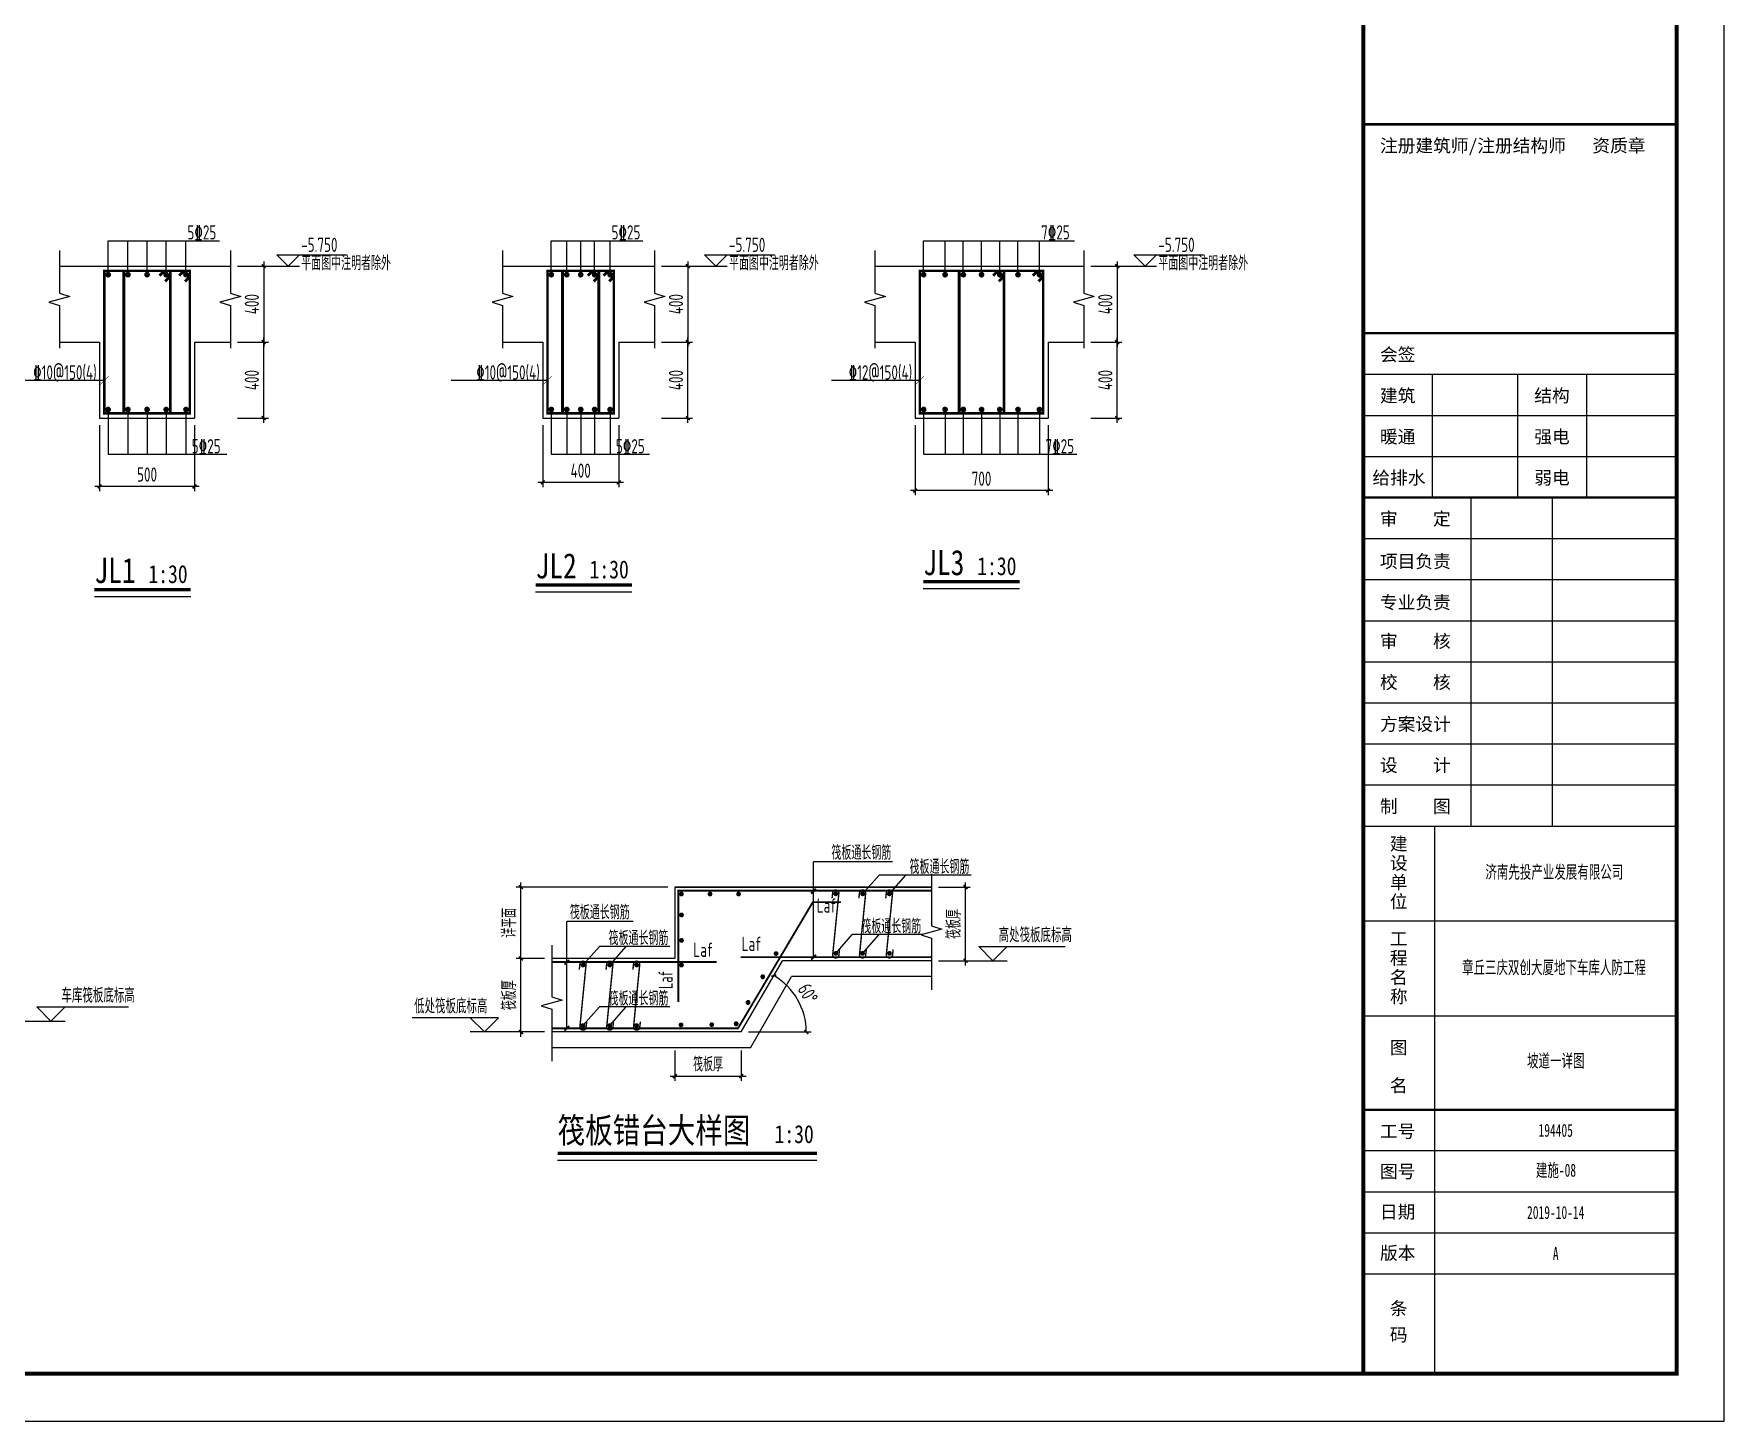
# Model space of a CAD drawing. Extents: x -502255 to 1362592, y -400300 to 332622.
# Drawn here: x 40880 to 76484, y -250804 to -221582 of the extents above; entities that cross this region are included whole.
import ezdxf
from ezdxf.enums import TextEntityAlignment as Align

# ---------------------------------------------------------------- set-up
doc = ezdxf.new("R2010")
doc.units = 0
doc.header["$LTSCALE"] = 1000
doc.header["$MEASUREMENT"] = 0
doc.linetypes.add('DASH', pattern=[0.35, 0.25, -0.1])
for name, color, linetype in [('DIM_ELEV', 3, 'Continuous'), ('DIM_SYMB', 3, 'Continuous'), ('ECA_TK', 7, 'Continuous'), ('PUB_DIM', 3, 'Continuous'), ('PUB_TEXT', 7, 'Continuous'), ('REIN', 1, 'Continuous'), ('REINL', 1, 'Continuous'), ('TEXT', 53, 'Continuous'), ('THIN', 7, 'Continuous'), ('tk', 7, 'Continuous'), ('标注钢筋', 8, 'Continuous')]:
    doc.layers.add(name, color=color, linetype=linetype)
doc.layers.add('REIND', color=1, linetype='Continuous', lineweight=0)
doc.styles.add('_TCH_DIM', font='SIMPLEX', dxfattribs={"bigfont": 'GBCBIG'})
doc.styles.get("Standard").update_dxf_attribs({"font": 'tssdeng2.shx', "width": 0.7, "bigfont": '@@hztxt.shx'})
doc.styles.add('SUNTXT', font='', dxfattribs={"height": 2.5})
doc.styles.add('TSSD_Dimension', font='tssdeng.shx', dxfattribs={"width": 0.7, "bigfont": 'Tssdchn.shx'})
doc.styles.add('TSSD_Rein', font='tssdeng2.shx', dxfattribs={"width": 0.7, "bigfont": 'hztxt.shx'})
doc.styles.add('TYDG_01', font='', dxfattribs={"width": 0.8})
doc.styles.add('黑体', font='simhei.ttf', dxfattribs={"width": 0.65})
doc.styles.get('SUNTXT').set_extended_font_data('SimSun')
doc.styles.get('TYDG_01').set_extended_font_data('SimSun')
doc.dimstyles.new('TSSD_30_100', dxfattribs={"dimtxt": 300, "dimasz": 80, "dimexe": 100, "dimexo": 150, "dimgap": 100, "dimtad": 1, "dimdec": 0, "dimlfac": 0.3, "dimzin": 0, "dimdsep": 46, "dimtxsty": 'TSSD_Dimension', "dimblk": 'ARCHTICK', "dimcen": 0, "dimdle": 100, "dimclrt": 7, "dimadec": 0, "dimazin": 0, "dimtfac": 1, "dimtdec": 0, "dimtix": 1, "dimtmove": 2, "dimatfit": 3, "dimfxl": 1, "dimtolj": 1, "dimtzin": 0, "dimarcsym": 0})

# ---------------------------------------------------------------- blocks, each defined once
blk = doc.blocks.new('_ArchTick')
at = {"color": 0, "linetype": 'ByBlock', "const_width": 0.4}
blk.add_lwpolyline([(-0.5, -0.5), (0.5, 0.5)], dxfattribs=at)
blk = doc.blocks.new('*D1479')
at = {"layer": 'Defpoints', "color": 0, "transparency": 16777216}
for p in [(51599, -229675), (53199, -229675), (51599, -231032)]:
    blk.add_point(p, dxfattribs=at)
at = {"layer": 'PUB_DIM', "color": 0, "lineweight": -2, "transparency": 16777216}
for p, q in [((51599, -229825), (51599, -231132)), ((53199, -229825), (53199, -231132)), ((53299, -231032), (51499, -231032))]:
    blk.add_line(p, q, dxfattribs=at)
at = {"layer": 'PUB_DIM', "color": 0, "lineweight": -2, "transparency": 16777216, "xscale": 80, "yscale": 80, "zscale": 80, "rotation": 180}
blk.add_blockref('_ArchTick', (51599, -231032), dxfattribs=at)
at = {"layer": 'PUB_DIM', "color": 0, "lineweight": -2, "transparency": 16777216, "xscale": 80, "yscale": 80, "zscale": 80}
blk.add_blockref('_ArchTick', (53199, -231032), dxfattribs=at)
at = {"layer": 'PUB_DIM', "color": 7, "transparency": 16777216, "insert": (52399, -230782), "char_height": 300, "attachment_point": 5}
blk.add_mtext('\\A1;400', dxfattribs=at)
blk = doc.blocks.new('*D1481')
at = {"layer": 'Defpoints', "color": 0, "transparency": 16777216}
for p in [(45020, -226475), (45020, -228075), (45722, -228075)]:
    blk.add_point(p, dxfattribs=at)
at = {"layer": 'PUB_DIM', "color": 0, "lineweight": -2, "transparency": 16777216}
for p, q in [((45722, -226375), (45722, -228175)), ((45170, -226475), (45822, -226475)), ((45170, -228075), (45822, -228075))]:
    blk.add_line(p, q, dxfattribs=at)
at = {"layer": 'PUB_DIM', "color": 0, "lineweight": -2, "transparency": 16777216, "xscale": 80, "yscale": 80, "zscale": 80}
for p, rotation in [((45722, -226475), 90), ((45722, -228075), 270)]:
    blk.add_blockref('_ArchTick', p, dxfattribs=dict(at, rotation=rotation))
at = {"layer": 'PUB_DIM', "color": 7, "transparency": 16777216, "insert": (45472, -227275), "char_height": 300, "attachment_point": 5, "rotation": 90}
blk.add_mtext('\\A1;400', dxfattribs=at)
blk = doc.blocks.new('*D1482')
at = {"layer": 'Defpoints', "color": 0, "transparency": 16777216}
for p in [(45020, -228075), (45722, -228075), (45020, -229675)]:
    blk.add_point(p, dxfattribs=at)
at = {"layer": 'PUB_DIM', "color": 0, "lineweight": -2, "transparency": 16777216}
for p, q in [((45170, -228075), (45822, -228075)), ((45722, -229775), (45722, -227975)), ((45170, -229675), (45822, -229675))]:
    blk.add_line(p, q, dxfattribs=at)
at = {"layer": 'PUB_DIM', "color": 0, "lineweight": -2, "transparency": 16777216, "xscale": 80, "yscale": 80, "zscale": 80}
for p, rotation in [((45722, -228075), 90), ((45722, -229675), 270)]:
    blk.add_blockref('_ArchTick', p, dxfattribs=dict(at, rotation=rotation))
at = {"layer": 'PUB_DIM', "color": 7, "transparency": 16777216, "insert": (45472, -228875), "char_height": 300, "attachment_point": 5, "rotation": 90}
blk.add_mtext('\\A1;400', dxfattribs=at)
blk = doc.blocks.new('*D1480')
at = {"layer": 'Defpoints', "color": 0, "transparency": 16777216}
for p in [(42265, -229675), (44265, -229675), (42265, -231115)]:
    blk.add_point(p, dxfattribs=at)
at = {"layer": 'PUB_DIM', "color": 0, "lineweight": -2, "transparency": 16777216}
for p, q in [((42265, -229825), (42265, -231215)), ((44265, -229825), (44265, -231215)), ((44365, -231115), (42165, -231115))]:
    blk.add_line(p, q, dxfattribs=at)
at = {"layer": 'PUB_DIM', "color": 0, "lineweight": -2, "transparency": 16777216, "xscale": 80, "yscale": 80, "zscale": 80, "rotation": 180}
blk.add_blockref('_ArchTick', (42265, -231115), dxfattribs=at)
at = {"layer": 'PUB_DIM', "color": 0, "lineweight": -2, "transparency": 16777216, "xscale": 80, "yscale": 80, "zscale": 80}
blk.add_blockref('_ArchTick', (44265, -231115), dxfattribs=at)
at = {"layer": 'PUB_DIM', "color": 7, "transparency": 16777216, "insert": (43265, -230865), "char_height": 300, "attachment_point": 5}
blk.add_mtext('\\A1;500', dxfattribs=at)
blk = doc.blocks.new('*D1483')
at = {"layer": 'Defpoints', "color": 0, "transparency": 16777216}
for p in [(59442, -229675), (62242, -229675), (59442, -231202)]:
    blk.add_point(p, dxfattribs=at)
at = {"layer": 'PUB_DIM', "color": 0, "lineweight": -2, "transparency": 16777216}
for p, q in [((59442, -229825), (59442, -231302)), ((62242, -229825), (62242, -231302)), ((62342, -231202), (59342, -231202))]:
    blk.add_line(p, q, dxfattribs=at)
at = {"layer": 'PUB_DIM', "color": 0, "lineweight": -2, "transparency": 16777216, "xscale": 80, "yscale": 80, "zscale": 80, "rotation": 180}
blk.add_blockref('_ArchTick', (59442, -231202), dxfattribs=at)
at = {"layer": 'PUB_DIM', "color": 0, "lineweight": -2, "transparency": 16777216, "xscale": 80, "yscale": 80, "zscale": 80}
blk.add_blockref('_ArchTick', (62242, -231202), dxfattribs=at)
at = {"layer": 'PUB_DIM', "color": 7, "transparency": 16777216, "insert": (60842, -230952), "char_height": 300, "attachment_point": 5}
blk.add_mtext('\\A1;700', dxfattribs=at)
blk = doc.blocks.new('*D1590')
at = {"layer": 'Defpoints', "color": 0, "transparency": 16777216}
for p in [(51141, -239556), (54381, -239556), (51788, -241056)]:
    blk.add_point(p, dxfattribs=at)
at = {"layer": 'PUB_DIM', "color": 0, "lineweight": -2, "transparency": 16777216}
for p, q in [((54231, -239556), (51041, -239556)), ((51141, -241156), (51141, -239456)), ((51638, -241056), (51041, -241056))]:
    blk.add_line(p, q, dxfattribs=at)
at = {"layer": 'PUB_DIM', "color": 0, "lineweight": -2, "transparency": 16777216, "xscale": 80, "yscale": 80, "zscale": 80}
for p, rotation in [((51141, -239556), 90), ((51141, -241056), 270)]:
    blk.add_blockref('_ArchTick', p, dxfattribs=dict(at, rotation=rotation))
at = {"layer": 'PUB_DIM', "color": 7, "transparency": 16777216, "insert": (50891, -240306), "char_height": 300, "attachment_point": 5, "rotation": 90, "style": 'TSSD_Dimension'}
blk.add_mtext('\\A1;详平面', dxfattribs=at)
blk = doc.blocks.new('*D1591')
at = {"layer": 'Defpoints', "color": 0, "transparency": 16777216}
for p in [(59787, -239556), (60505, -239556), (59787, -241106)]:
    blk.add_point(p, dxfattribs=at)
at = {"layer": 'PUB_DIM', "color": 0, "lineweight": -2, "transparency": 16777216}
for p, q in [((59937, -239556), (60605, -239556)), ((60505, -241206), (60505, -239456)), ((59937, -241106), (60605, -241106))]:
    blk.add_line(p, q, dxfattribs=at)
at = {"layer": 'PUB_DIM', "color": 0, "lineweight": -2, "transparency": 16777216, "xscale": 80, "yscale": 80, "zscale": 80}
for p, rotation in [((60505, -239556), 90), ((60505, -241106), 270)]:
    blk.add_blockref('_ArchTick', p, dxfattribs=dict(at, rotation=rotation))
at = {"layer": 'PUB_DIM', "color": 7, "transparency": 16777216, "insert": (60255, -240331), "char_height": 300, "attachment_point": 5, "rotation": 90, "style": 'TSSD_Dimension'}
blk.add_mtext('\\A1;筏板厚', dxfattribs=at)
blk = doc.blocks.new('*D1592')
at = {"layer": 'Defpoints', "color": 0, "transparency": 16777216}
for p in [(51141, -241056), (51788, -241056), (51788, -242606)]:
    blk.add_point(p, dxfattribs=at)
at = {"layer": 'PUB_DIM', "color": 0, "lineweight": -2, "transparency": 16777216}
for p, q in [((51141, -242706), (51141, -240956)), ((51638, -241056), (51041, -241056)), ((51638, -242606), (51041, -242606))]:
    blk.add_line(p, q, dxfattribs=at)
at = {"layer": 'PUB_DIM', "color": 0, "lineweight": -2, "transparency": 16777216, "xscale": 80, "yscale": 80, "zscale": 80}
for p, rotation in [((51141, -241056), 90), ((51141, -242606), 270)]:
    blk.add_blockref('_ArchTick', p, dxfattribs=dict(at, rotation=rotation))
at = {"layer": 'PUB_DIM', "color": 7, "transparency": 16777216, "insert": (50891, -241831), "char_height": 300, "attachment_point": 5, "rotation": 90, "style": 'TSSD_Dimension'}
blk.add_mtext('\\A1;筏板厚', dxfattribs=at)
blk = doc.blocks.new('*D1593')
at = {"layer": 'Defpoints', "color": 0, "transparency": 16777216}
for p in [(54381, -242846), (55781, -242846), (55781, -243536)]:
    blk.add_point(p, dxfattribs=at)
at = {"layer": 'PUB_DIM', "color": 0, "lineweight": -2, "transparency": 16777216}
for p, q in [((54381, -242996), (54381, -243636)), ((55781, -242996), (55781, -243636)), ((54281, -243536), (55881, -243536))]:
    blk.add_line(p, q, dxfattribs=at)
at = {"layer": 'PUB_DIM', "color": 0, "lineweight": -2, "transparency": 16777216, "xscale": 80, "yscale": 80, "zscale": 80, "rotation": 180}
blk.add_blockref('_ArchTick', (54381, -243536), dxfattribs=at)
at = {"layer": 'PUB_DIM', "color": 0, "lineweight": -2, "transparency": 16777216, "xscale": 80, "yscale": 80, "zscale": 80}
blk.add_blockref('_ArchTick', (55781, -243536), dxfattribs=at)
at = {"layer": 'PUB_DIM', "color": 7, "transparency": 16777216, "insert": (55081, -243286), "char_height": 300, "attachment_point": 5, "style": 'TSSD_Dimension'}
blk.add_mtext('\\A1;筏板厚', dxfattribs=at)
blk = doc.blocks.new('*D1594')
at = {"layer": 'Defpoints', "color": 0, "transparency": 16777216}
for p in [(56647, -241106), (57069, -242138), (51788, -242606), (55781, -242606), (55781, -242606)]:
    blk.add_point(p, dxfattribs=at)
at = {"layer": 'PUB_DIM', "color": 0, "lineweight": -2, "transparency": 16777216}
blk.add_line((55931, -242606), (57251, -242606), dxfattribs=at)
blk.add_arc((55781, -242606), 1370, 0, 60, dxfattribs=at)
at = {"layer": 'PUB_DIM', "color": 0, "lineweight": -2, "transparency": 16777216, "xscale": 80, "yscale": 80, "zscale": 80}
for p, rotation in [((56466, -241419), 149.9999999999755), ((57151, -242606), 270.0000019245945)]:
    blk.add_blockref('_ArchTick', p, dxfattribs=dict(at, rotation=rotation))
at = {"layer": 'PUB_DIM', "color": 7, "transparency": 16777216, "insert": (57184, -241796), "char_height": 300, "attachment_point": 5, "rotation": 300, "style": 'TSSD_Dimension'}
blk.add_mtext('\\A1;60°', dxfattribs=at)
blk = doc.blocks.new('10B_A1')
blk.add_line((765, 184), (765, 584))
blk.add_line((765, 184), (765, 584))
blk.add_line((765, 184), (765, 584))
at = {"layer": 'ECA_TK'}
for p, q in [((765, 220.51), (831, 220.51)), ((779.58, 194.56), (779.58, 220.51)), ((797.5, 220.51), (797.5, 194.56)), ((812.08, 194.56), (812.08, 220.51)), ((765, 211.86), (831, 211.86)), ((765, 203.21), (831, 203.21)), ((787.68, 125.36), (787.68, 194.56)), ((804.77, 194.56), (804.77, 125.36)), ((765, 185.91), (831, 185.91)), ((765, 177.26), (831, 177.26)), ((765, 168.61), (831, 168.61)), ((765, 159.96), (831, 159.96)), ((765, 151.31), (831, 151.31)), ((765, 142.66), (831, 142.66)), ((765, 134.01), (831, 134.01)), ((765, 125.36), (831, 125.36)), ((780.03, 10), (780.03, 125.36)), ((765, 105.36), (831, 105.36)), ((765, 85.36), (831, 85.36)), ((831, 56.92), (765, 56.92)), ((831, 48.27), (765, 48.27)), ((831, 39.62), (765, 39.62)), ((831, 30.97), (765, 30.97))]:
    blk.add_line(p, q, dxfattribs=at)
blk.add_lwpolyline([(0, 0), (841, 0), (841, 594), (0, 594)], close=True, dxfattribs=at)
at = {"layer": 'ECA_TK', "const_width": 0.8}
blk.add_lwpolyline([(831, 10), (831, 584), (18, 584), (18, 10)], close=True, dxfattribs=at)
at = {"layer": 'ECA_TK'}
for points, const_width in [([(765, 10), (765, 584)], 0.8), ([(765, 273.16), (831, 273.16)], 0.5), ([(765, 229.16), (831, 229.16)], 0.5), ([(765, 194.56), (831, 194.56)], 0.5), ([(831, 65.57), (765, 65.57)], 0.5)]:
    blk.add_lwpolyline(points, dxfattribs=dict(at, const_width=const_width))
at = {"layer": 'ECA_TK', "linetype": 'Continuous', "style": 'SUNTXT'}
for s, height, p in [('注册建筑师/注册结构师   资质章', 2.7342, (768.5, 267.3)), ('会签', 2.734, (768.5, 223.3)), ('建筑', 2.734, (768.5, 214.65)), ('结构', 2.734, (801, 214.65)), ('暖通', 2.734, (768.5, 206)), ('强电', 2.734, (801, 206)), ('给排水', 2.734, (766.9, 197.35)), ('弱电', 2.734, (801, 197.35)), ('审    定', 2.734, (768.5, 188.7)), ('项目负责', 2.734, (768.5, 179.74)), ('专业负责', 2.734, (768.5, 171.09)), ('审    核', 2.734, (768.5, 162.93)), ('校    核', 2.734, (768.5, 154.28)), ('方案设计', 2.734, (768.5, 145.45)), ('设    计', 2.734, (768.5, 136.8)), ('制    图', 2.734, (768.5, 128.15)), ('建', 2.73, (770.59, 120.26)), ('设', 2.73, (770.59, 116.2)), ('单', 2.73, (770.59, 112.14)), ('位', 2.73, (770.59, 108.08)), ('工', 2.73, (770.59, 100.26)), ('程', 2.73, (770.59, 96.2)), ('名', 2.73, (770.59, 92.14)), ('称', 2.73, (770.59, 88.08)), ('图', 2.73, (770.59, 77.33)), ('名', 2.73, (770.59, 69.33)), ('工号', 2.734, (768.5, 59.71)), ('图号', 2.734, (768.5, 51.23)), ('日期', 2.734, (768.5, 42.72)), ('版本', 2.734, (768.5, 34.07)), ('条', 2.73, (770.59, 22.4)), ('码', 2.73, (770.59, 16.85))]:
    blk.add_text(s, height=height, dxfattribs=at).set_placement(p)
blk = doc.blocks.new('*D1595')
at = {"layer": 'Defpoints', "color": 0, "transparency": 16777216}
for p in [(53953, -226475), (53953, -228075), (54655, -228075)]:
    blk.add_point(p, dxfattribs=at)
at = {"layer": 'PUB_DIM', "color": 0, "lineweight": -2, "transparency": 16777216}
for p, q in [((54655, -226375), (54655, -228175)), ((54103, -226475), (54755, -226475)), ((54103, -228075), (54755, -228075))]:
    blk.add_line(p, q, dxfattribs=at)
at = {"layer": 'PUB_DIM', "color": 0, "lineweight": -2, "transparency": 16777216, "xscale": 80, "yscale": 80, "zscale": 80}
for p, rotation in [((54655, -226475), 90), ((54655, -228075), 270)]:
    blk.add_blockref('_ArchTick', p, dxfattribs=dict(at, rotation=rotation))
at = {"layer": 'PUB_DIM', "color": 7, "transparency": 16777216, "insert": (54405, -227275), "char_height": 300, "attachment_point": 5, "rotation": 90}
blk.add_mtext('\\A1;400', dxfattribs=at)
blk = doc.blocks.new('*D1596')
at = {"layer": 'Defpoints', "color": 0, "transparency": 16777216}
for p in [(53953, -228075), (54655, -228075), (53953, -229675)]:
    blk.add_point(p, dxfattribs=at)
at = {"layer": 'PUB_DIM', "color": 0, "lineweight": -2, "transparency": 16777216}
for p, q in [((54103, -228075), (54755, -228075)), ((54655, -229775), (54655, -227975)), ((54103, -229675), (54755, -229675))]:
    blk.add_line(p, q, dxfattribs=at)
at = {"layer": 'PUB_DIM', "color": 0, "lineweight": -2, "transparency": 16777216, "xscale": 80, "yscale": 80, "zscale": 80}
for p, rotation in [((54655, -228075), 90), ((54655, -229675), 270)]:
    blk.add_blockref('_ArchTick', p, dxfattribs=dict(at, rotation=rotation))
at = {"layer": 'PUB_DIM', "color": 7, "transparency": 16777216, "insert": (54405, -228875), "char_height": 300, "attachment_point": 5, "rotation": 90}
blk.add_mtext('\\A1;400', dxfattribs=at)
blk = doc.blocks.new('*D1597')
at = {"layer": 'Defpoints', "color": 0, "transparency": 16777216}
for p in [(62996, -226475), (62996, -228075), (63698, -228075)]:
    blk.add_point(p, dxfattribs=at)
at = {"layer": 'PUB_DIM', "color": 0, "lineweight": -2, "transparency": 16777216}
for p, q in [((63698, -226375), (63698, -228175)), ((63146, -226475), (63798, -226475)), ((63146, -228075), (63798, -228075))]:
    blk.add_line(p, q, dxfattribs=at)
at = {"layer": 'PUB_DIM', "color": 0, "lineweight": -2, "transparency": 16777216, "xscale": 80, "yscale": 80, "zscale": 80}
for p, rotation in [((63698, -226475), 90), ((63698, -228075), 270)]:
    blk.add_blockref('_ArchTick', p, dxfattribs=dict(at, rotation=rotation))
at = {"layer": 'PUB_DIM', "color": 7, "transparency": 16777216, "insert": (63448, -227275), "char_height": 300, "attachment_point": 5, "rotation": 90}
blk.add_mtext('\\A1;400', dxfattribs=at)
blk = doc.blocks.new('*D1598')
at = {"layer": 'Defpoints', "color": 0, "transparency": 16777216}
for p in [(62996, -228075), (63698, -228075), (62996, -229675)]:
    blk.add_point(p, dxfattribs=at)
at = {"layer": 'PUB_DIM', "color": 0, "lineweight": -2, "transparency": 16777216}
for p, q in [((63146, -228075), (63798, -228075)), ((63698, -229775), (63698, -227975)), ((63146, -229675), (63798, -229675))]:
    blk.add_line(p, q, dxfattribs=at)
at = {"layer": 'PUB_DIM', "color": 0, "lineweight": -2, "transparency": 16777216, "xscale": 80, "yscale": 80, "zscale": 80}
for p, rotation in [((63698, -228075), 90), ((63698, -229675), 270)]:
    blk.add_blockref('_ArchTick', p, dxfattribs=dict(at, rotation=rotation))
at = {"layer": 'PUB_DIM', "color": 7, "transparency": 16777216, "insert": (63448, -228875), "char_height": 300, "attachment_point": 5, "rotation": 90}
blk.add_mtext('\\A1;400', dxfattribs=at)

msp = doc.modelspace()

# ---------------------------------------------------------------- linework, layer by layer
for p, q in [((42445.4, -226655.1), (42445.4, -225939.2)), ((42445.4, -225939.2), (44792.5, -225939.2)), ((42862.8, -226655.1), (42862.8, -225939.2)), ((43265.4, -226655.1), (43265.4, -225939.2)), ((43668, -226655.1), (43668, -225939.2)), ((44085.4, -226655.1), (44085.4, -225939.2)), ((51778.8, -226655.1), (51778.8, -225939.2)), ((51778.8, -225939.2), (53707.7, -225939.2)), ((52105.1, -226655.1), (52105.1, -225939.2)), ((52398.8, -226655.1), (52398.8, -225939.2)), ((52692.5, -226655.1), (52692.5, -225939.2)), ((53018.8, -226655.1), (53018.8, -225939.2)), ((59622, -226655.1), (59622, -225939.2)), ((59622, -225939.2), (62800.8, -225939.2)), ((60074.3, -226655.1), (60074.3, -225939.2)), ((60458.2, -226655.1), (60458.2, -225939.2)), ((60842, -226655.1), (60842, -225939.2)), ((61225.8, -226655.1), (61225.8, -225939.2)), ((61609.6, -226655.1), (61609.6, -225939.2)), ((62062, -226655.1), (62062, -225939.2)), ((41419.5, -226475.1), (45019.9, -226475.1)), ((50752.8, -226475.1), (53953.2, -226475.1)), ((58596, -226475.1), (62996.4, -226475.1)), ((41419.5, -228075.1), (42265.4, -228075.1)), ((42265.4, -228075.1), (42265.4, -229675.1)), ((44265.4, -228075.1), (45019.9, -228075.1)), ((44265.4, -228075.1), (44265.4, -229675.1)), ((50752.8, -228075.1), (51598.8, -228075.1)), ((51598.8, -228075.1), (51598.8, -229675.1)), ((53198.8, -228075.1), (53198.8, -229675.1)), ((53198.8, -228075.1), (53953.2, -228075.1)), ((58596, -228075.1), (59442, -228075.1)), ((59442, -228075.1), (59442, -229675.1)), ((62242, -228075.1), (62996.4, -228075.1)), ((62242, -228075.1), (62242, -229675.1)), ((42365.4, -228883.4), (40449, -228883.4)), ((51698.8, -228883.4), (49673.9, -228883.4)), ((59542, -228883.4), (57678.5, -228883.4)), ((42445.4, -229495.1), (42445.4, -230438.7)), ((42862.8, -229495.1), (42862.8, -230438.7)), ((43265.4, -229495.1), (43265.4, -230438.7)), ((43668, -229495.1), (43668, -230438.7)), ((44085.4, -229495.1), (44085.4, -230438.7)), ((51778.8, -229495.1), (51778.8, -230438.7)), ((52105.1, -229495.1), (52105.1, -230438.7)), ((52398.8, -229495.1), (52398.8, -230438.7)), ((52692.5, -229495.1), (52692.5, -230438.7)), ((53018.8, -229495.1), (53018.8, -230438.7)), ((59622, -229495.1), (59622, -230438.7)), ((60074.3, -229495.1), (60074.3, -230438.7)), ((60458.2, -229495.1), (60458.2, -230438.7)), ((60842, -229495.1), (60842, -230438.7)), ((61225.8, -229495.1), (61225.8, -230438.7)), ((61609.6, -229495.1), (61609.6, -230438.7)), ((62062, -229495.1), (62062, -230438.7)), ((42265.4, -229675.1), (44265.4, -229675.1)), ((51598.8, -229675.1), (53198.8, -229675.1)), ((59442, -229675.1), (62242, -229675.1)), ((42445.4, -230438.7), (44947.9, -230438.7)), ((51778.8, -230438.7), (53851.5, -230438.7)), ((59622, -230438.7), (62849.9, -230438.7))]:
    msp.add_line(p, q)
at = {"const_width": 50}
for points in [[(42365.4, -229575.1), (42365.4, -226575.1), (44165.4, -226575.1), (44165.4, -229575.1)], [(51698.8, -229575.1), (51698.8, -226575.1), (53098.8, -226575.1), (53098.8, -229575.1)], [(59542, -229575.1), (59542, -226575.1), (62142, -226575.1), (62142, -229575.1)]]:
    msp.add_lwpolyline(points, close=True, dxfattribs=at)
for points, const_width in [([(42775.1, -226575.1), (42775.1, -229575.1)], 60), ([(43526.4, -226676.7), (43628, -226575.1)], 60), ([(43646.4, -226796.7), (43748, -226695.1)], 60), ([(43755.7, -226575.1), (43755.7, -229575.1)], 60), ([(43943.8, -226676.7), (44045.4, -226575.1)], 60), ([(44063.8, -226796.7), (44165.4, -226695.1)], 60), ([(52017.3, -226575.1), (52017.3, -229575.1)], 60), ([(52550.9, -226676.7), (52652.5, -226575.1)], 60), ([(52670.9, -226796.7), (52772.5, -226695.1)], 60), ([(52780.2, -226575.1), (52780.2, -229575.1)], 60), ([(52877.1, -226676.7), (52978.8, -226575.1)], 60), ([(52997.1, -226796.7), (53098.8, -226695.1)], 60), ([(60370.4, -226575.1), (60370.4, -229575.1)], 60), ([(61084.2, -226676.7), (61185.8, -226575.1)], 60), ([(61204.2, -226796.7), (61305.8, -226695.1)], 60), ([(61313.5, -226575.1), (61313.5, -229575.1)], 60), ([(61920.4, -226676.7), (62022, -226575.1)], 60), ([(62040.4, -226796.7), (62142, -226695.1)], 60), ([(42456.3, -228792.6), (42274.6, -228974.3)], 10), ([(51607.9, -228974.3), (51789.6, -228792.6)], 10), ([(59451.1, -228974.3), (59632.8, -228792.6)], 10)]:
    msp.add_lwpolyline(points, dxfattribs=dict(const_width=const_width))
at = {"layer": 'DIM_ELEV'}
for p, q in [((46235.3, -226475.1), (45995.3, -226235.1)), ((45995.3, -226235.1), (47462.8, -226235.1)), ((46235.3, -226475.1), (46475.3, -226235.1)), ((55245.8, -226475.1), (55005.8, -226235.1)), ((55005.8, -226235.1), (56473.3, -226235.1)), ((55245.8, -226475.1), (55485.8, -226235.1)), ((64289, -226475.1), (64049, -226235.1)), ((64049, -226235.1), (65516.5, -226235.1)), ((64289, -226475.1), (64529, -226235.1)), ((45644.7, -226475.1), (46475.3, -226475.1)), ((54655.2, -226475.1), (55485.8, -226475.1)), ((63698.4, -226475.1), (64529, -226475.1)), ((61081.2, -241106.3), (60781.2, -240806.3)), ((60781.2, -240806.3), (62603.8, -240806.3)), ((61081.2, -241106.3), (61381.2, -240806.3)), ((60381.2, -241106.3), (61381.2, -241106.3)), ((41240.4, -242378), (40940.4, -242078)), ((40940.4, -242078), (42877.4, -242078)), ((41240.4, -242378), (41540.4, -242078)), ((40540.4, -242378), (41540.4, -242378)), ((50669.7, -242306.3), (48847.2, -242306.3)), ((50369.7, -242606.3), (50069.7, -242306.3)), ((50369.7, -242606.3), (50669.7, -242306.3)), ((51069.7, -242606.3), (50069.7, -242606.3))]:
    msp.add_line(p, q, dxfattribs=at)
at = {"layer": 'DIM_SYMB', "const_width": 70}
for points in [[(51447.9, -233192.8), (53478.5, -233192.8)], [(59613, -233123.7), (61643.6, -233123.7)], [(42156.3, -233290.4), (44186.9, -233290.4)], [(51912.5, -245163.7), (57375, -245163.7)]]:
    msp.add_lwpolyline(points, dxfattribs=at)
at = {"layer": 'DIM_SYMB'}
for points in [[(42156.3, -233430.4), (44186.9, -233430.4)], [(51447.9, -233332.8), (53478.5, -233332.8)], [(59613, -233263.7), (61643.6, -233263.7)], [(51912.5, -245303.7), (57375, -245303.7)]]:
    msp.add_lwpolyline(points, dxfattribs=at)
at = {"layer": 'REIN', "const_width": 40}
for points in [[(59787.3, -239631.3), (54455.7, -239631.3), (54455.7, -241973)], [(51788.2, -242530.1), (55711.4, -242530.1), (57287.8, -239871.9), (57884.3, -239871.9)], [(59787.3, -241031.1), (55767.3, -241031.1)], [(51788.2, -241131.3), (55262.5, -241131.3)]]:
    msp.add_lwpolyline(points, dxfattribs=at)
at = {"layer": 'REIN', "linetype": 'DASH', "const_width": 30}
for points in [[(58257.9, -239792), (58271.7, -239672.8, -0.9976711), (58400.8, -239687.4), (58271.7, -240974, 1.0023344), (58400.8, -240988.6), (58414.6, -240869.4)], [(52933.4, -241292), (52947.2, -241172.8, -0.9976711), (53076.3, -241187.4), (52947.2, -242494.3, 1.0023344), (53076.3, -242508.9), (53090.1, -242389.7)]]:
    msp.add_lwpolyline(points, format="xyb", dxfattribs=at)
at = {"layer": 'REIN', "const_width": 50}
for points in [[(54495.7, -239699.9, 1), (54545.7, -239699.9, 1)], [(55097.9, -239700.3, 1), (55147.9, -239700.3, 1)], [(55698.8, -239700.3, 1), (55748.8, -239700.3, 1)], [(54497.3, -240139.9, 1), (54547.3, -240139.9, 1)], [(54497.3, -240676.7, 1), (54547.3, -240676.7, 1)], [(56488.4, -240954.1, 1), (56538.4, -240954.1, 1)], [(54497.3, -241196.6, 1), (54547.3, -241196.6, 1)], [(56208.6, -241441, 1), (56258.6, -241441, 1)], [(56214.8, -241454.5, 1), (56252.3, -241454.5, 1)], [(55898.6, -241981.8, 1), (55948.6, -241981.8, 1)], [(55904.8, -241995.3, 1), (55942.3, -241995.3, 1)], [(54488, -242456.9, 1), (54538, -242456.9, 1)], [(55133.8, -242452.5, 1), (55183.8, -242452.5, 1)], [(55649, -242431.7, 1), (55699, -242431.7, 1)], [(55655.3, -242445.2, 1), (55692.8, -242445.2, 1)]]:
    msp.add_lwpolyline(points, format="xyb", close=True, dxfattribs=at)
at = {"layer": 'REIND'}
for points, const_width in [([(42415.4, -226655.1, -1), (42475.4, -226655.1, -1)], 60), ([(42832.8, -226655.1, -1), (42892.8, -226655.1, -1)], 60), ([(43235.4, -226655.1, -1), (43295.4, -226655.1, -1)], 60), ([(43698, -226655.1, 1), (43638, -226655.1, 1)], 60), ([(44115.4, -226655.1, 1), (44055.4, -226655.1, 1)], 60), ([(51748.8, -226655.1, -1), (51808.8, -226655.1, -1)], 60), ([(52075.1, -226655.1, -1), (52135.1, -226655.1, -1)], 60), ([(52368.8, -226655.1, -1), (52428.8, -226655.1, -1)], 60), ([(52722.5, -226655.1, 1), (52662.5, -226655.1, 1)], 60), ([(53048.8, -226655.1, 1), (52988.8, -226655.1, 1)], 60), ([(59592, -226655.1, -1), (59652, -226655.1, -1)], 60), ([(60044.3, -226655.1, -1), (60104.3, -226655.1, -1)], 60), ([(60428.2, -226655.1, -1), (60488.2, -226655.1, -1)], 60), ([(60812, -226655.1, -1), (60872, -226655.1, -1)], 60), ([(61255.8, -226655.1, 1), (61195.8, -226655.1, 1)], 60), ([(61639.6, -226655.1, 1), (61579.6, -226655.1, 1)], 60), ([(62092, -226655.1, 1), (62032, -226655.1, 1)], 60), ([(42415.4, -229495.1, 1), (42475.4, -229495.1, 1)], 60), ([(42832.8, -229495.1, 1), (42892.8, -229495.1, 1)], 60), ([(43235.4, -229495.1, 1), (43295.4, -229495.1, 1)], 60), ([(43698, -229495.1, -1), (43638, -229495.1, -1)], 60), ([(44115.4, -229495.1, -1), (44055.4, -229495.1, -1)], 60), ([(51748.8, -229495.1, 1), (51808.8, -229495.1, 1)], 60), ([(52075.1, -229495.1, 1), (52135.1, -229495.1, 1)], 60), ([(52368.8, -229495.1, 1), (52428.8, -229495.1, 1)], 60), ([(52722.5, -229495.1, -1), (52662.5, -229495.1, -1)], 60), ([(53048.8, -229495.1, -1), (52988.8, -229495.1, -1)], 60), ([(59592, -229495.1, 1), (59652, -229495.1, 1)], 60), ([(60044.3, -229495.1, 1), (60104.3, -229495.1, 1)], 60), ([(60428.2, -229495.1, 1), (60488.2, -229495.1, 1)], 60), ([(60812, -229495.1, 1), (60872, -229495.1, 1)], 60), ([(61255.8, -229495.1, -1), (61195.8, -229495.1, -1)], 60), ([(61639.6, -229495.1, -1), (61579.6, -229495.1, -1)], 60), ([(62092, -229495.1, -1), (62032, -229495.1, -1)], 60), ([(57746.7, -239696.3, -1), (57796.7, -239696.3, -1)], 50), ([(58311.2, -239696.3, -1), (58361.2, -239696.3, -1)], 50), ([(58876.7, -239696.3, -1), (58926.7, -239696.3, -1)], 50), ([(57746.7, -240950, 1), (57796.7, -240950, 1)], 50), ([(58311.2, -240950, 1), (58361.2, -240950, 1)], 50), ([(58876.7, -240950, 1), (58926.7, -240950, 1)], 50), ([(52422.2, -241196.3, -1), (52472.2, -241196.3, -1)], 50), ([(52986.7, -241196.3, -1), (53036.7, -241196.3, -1)], 50), ([(53552.2, -241196.3, -1), (53602.2, -241196.3, -1)], 50), ([(52422.2, -242470.3, 1), (52472.2, -242470.3, 1)], 50), ([(52986.7, -242470.3, 1), (53036.7, -242470.3, 1)], 50), ([(53552.2, -242470.3, 1), (53602.2, -242470.3, 1)], 50)]:
    msp.add_lwpolyline(points, format="xyb", close=True, dxfattribs=dict(at, const_width=const_width))
at = {"layer": 'REINL', "const_width": 30}
for points in [[(57693.3, -239792), (57707.1, -239672.8, -0.9976711), (57836.3, -239687.4), (57707.1, -240974, 1.0023344), (57836.3, -240988.6), (57850.1, -240869.4)], [(58823.3, -239792), (58837.1, -239672.8, -0.9976711), (58966.3, -239687.4), (58837.1, -240974, 1.0023344), (58966.3, -240988.6), (58980.1, -240869.4)], [(52368.8, -241292), (52382.6, -241172.8, -0.9976711), (52511.8, -241187.4), (52382.6, -242494.3, 1.0023344), (52511.8, -242508.9), (52525.6, -242389.7)], [(53498.8, -241292), (53512.6, -241172.8, -0.9976711), (53641.8, -241187.4), (53512.6, -242494.3, 1.0023344), (53641.8, -242508.9), (53655.6, -242389.7)]]:
    msp.add_lwpolyline(points, format="xyb", dxfattribs=at)
at = {"layer": 'THIN', "color": 2}
for p, q in [((54380.7, -239556.3), (54380.7, -241056.3)), ((59787.3, -239556.3), (54380.7, -239556.3)), ((54380.7, -239556.3), (59787.3, -239556.3)), ((54380.7, -241056.3), (51788.2, -241056.3)), ((55780.7, -242606.3), (56646.7, -241106.3)), ((59787.3, -241106.3), (56646.7, -241106.3)), ((59787.3, -241106.3), (56819.9, -241106.3)), ((55973, -242939.3), (56839, -241439.3)), ((59787.3, -241439.3), (56839, -241439.3)), ((55780.7, -242606.3), (51788.2, -242606.3)), ((55973, -242939.3), (51788.2, -242939.3))]:
    msp.add_line(p, q, dxfattribs=at)
at = {"layer": 'THIN'}
for points in [[(41419.5, -226145.1), (41419.5, -227045.1), (41639.5, -227115.1), (41199.5, -227235.1), (41419.5, -227305.1), (41419.5, -228205.1)], [(45019.9, -226145.1), (45019.9, -227045.1), (45239.9, -227115.1), (44799.9, -227235.1), (45019.9, -227305.1), (45019.9, -228205.1)], [(50752.8, -226145.1), (50752.8, -227045.1), (50972.8, -227115.1), (50532.8, -227235.1), (50752.8, -227305.1), (50752.8, -228205.1)], [(53953.2, -226145.1), (53953.2, -227045.1), (54173.2, -227115.1), (53733.2, -227235.1), (53953.2, -227305.1), (53953.2, -228205.1)], [(58596, -226145.1), (58596, -227045.1), (58816, -227115.1), (58376, -227235.1), (58596, -227305.1), (58596, -228205.1)], [(62996.4, -226145.1), (62996.4, -227045.1), (63216.4, -227115.1), (62776.4, -227235.1), (62996.4, -227305.1), (62996.4, -228205.1)], [(59787.3, -239276.3), (59787.3, -240367.8), (60007.3, -240437.8), (59567.3, -240557.8), (59787.3, -240627.8), (59787.3, -241719.3)], [(51788.2, -240776.3), (51788.2, -241867.8), (52008.2, -241937.8), (51568.2, -242057.8), (51788.2, -242127.8), (51788.2, -243219.3)]]:
    msp.add_lwpolyline(points, dxfattribs=at)
at = {"layer": '标注钢筋', "color": 0}
for p, q in [((58964, -239023.1, -1533.8), (57302.8, -239023.1, -1533.8)), ((57302.8, -241030.1, -3067.5), (57302.8, -239023.1, -1533.8)), ((58337.1, -239696.3), (58685.3, -239302.3)), ((60622.1, -239302.3), (58685.3, -239302.3)), ((58901.7, -239696.3), (59249.8, -239302.3)), ((53502.8, -240278.8), (52107.8, -240278.8)), ((52107.8, -242530.1, -3067.5), (52107.8, -240278.8, -1674.9)), ((57771.7, -240950), (58119.8, -240556)), ((59597.8, -240556), (58119.8, -240556)), ((58336.2, -240950), (58684.4, -240556)), ((52447.2, -241196.3), (52795.3, -240802.3)), ((54273.3, -240802.3), (52795.3, -240802.3)), ((53011.7, -241196.3), (53359.9, -240802.3)), ((52447.2, -242470.3), (52795.3, -242076.3)), ((54273.3, -242076.3), (52795.3, -242076.3)), ((53011.7, -242470.3), (53359.9, -242076.3))]:
    msp.add_line(p, q, dxfattribs=at)

# ---------------------------------------------------------------- block references
at = {"color": 0, "linetype": 'ByBlock', "xscale": 100, "yscale": 100, "zscale": 100}
for p in [(57302.8, -239639.5, -1533.8), (52107.8, -241139.5, -1533.8)]:
    msp.add_blockref('_ArchTick', p, dxfattribs=at)
at = {"color": 0, "linetype": 'ByBlock', "xscale": 100, "yscale": 100, "zscale": 100, "rotation": 180}
for p in [(57302.8, -241030.1, -3067.5), (52107.8, -242530.1, -3067.5)]:
    msp.add_blockref('_ArchTick', p, dxfattribs=at)
at = {"layer": 'tk', "xscale": 100, "yscale": 100, "zscale": 100}
msp.add_blockref('10B_A1', (-7616, -250804), dxfattribs=at)

# ---------------------------------------------------------------- texts
at = {"layer": 'PUB_TEXT', "style": '_TCH_DIM'}
for s, p in [('高处筏板底标高', (61201.4, -240716.3)), ('车库筏板底标高', (41462.3, -241988)), ('低处筏板底标高', (48889.5, -242216.3))]:
    msp.add_text(s, height=306.38, dxfattribs=at).set_placement(p)
at = {"layer": 'PUB_TEXT', "style": 'TYDG_01', "width": 0.8}
for s, height, p in [('筏板错台大样图', 531.65, (51912.5, -244943.9)), ('1:30', 379.75, (56481.7, -244946.9))]:
    msp.add_text(s, height=height, dxfattribs=at).set_placement(p)
at = {"layer": 'TEXT', "color": 0, "style": 'TSSD_Rein', "width": 0.7}
for s, p in [('5\x8425', (44723.4, -225913.8)), ('5\x8425', (53656.7, -225913.8)), ('7\x8425', (62699.9, -225913.8)), ('\x8410@150(4)', (42204.1, -228863.5)), ('\x8410@150(4)', (51537.4, -228863.5)), ('\x8412@150(4)', (59380.6, -228863.5)), ('5\x8425', (44815.3, -230418.8)), ('5\x8425', (53748.6, -230418.8)), ('7\x8425', (62791.9, -230418.8))]:
    msp.add_text(s, height=300, dxfattribs=at).set_placement(p, align=Align.RIGHT)
at = {"layer": 'TEXT', "lineweight": 13, "style": 'TSSD_Dimension', "width": 0.7}
for s, p in [('-5.750', (46512.1, -226176.2)), ('-5.750', (55522.6, -226176.2)), ('-5.750', (64565.8, -226176.2)), ('平面图中注明者除外', (46512.1, -226560.5)), ('平面图中注明者除外', (55522.6, -226560.5)), ('平面图中注明者除外', (64565.8, -226560.5))]:
    msp.add_text(s, height=300, dxfattribs=at).set_placement(p)
at = {"layer": 'TEXT', "style": 'TYDG_01', "width": 0.8}
for s, height, p in [('JL3', 531.65, (59613, -232983.7)), ('JL1', 531.65, (42156.3, -233150.4)), ('1:30', 379.75, (43293.6, -233150.4)), ('JL2', 531.65, (51447.9, -233052.8)), ('1:30', 379.75, (52585.3, -233052.8)), ('1:30', 379.75, (60750.3, -232983.7))]:
    msp.add_text(s, height=height, dxfattribs=at).set_placement(p)
at = {"layer": 'THIN', "style": 'TSSD_Rein', "width": 0.7}
for p in [(57785.7, -240182.2), (56204.7, -240989.9), (55185.7, -241114.2)]:
    msp.add_text('Laf', height=300, dxfattribs=at).set_placement(p, align=Align.BOTTOM_RIGHT)
at = {"layer": 'THIN', "style": 'TSSD_Rein', "width": 0.65}
msp.add_text('Laf', height=300, rotation=90, dxfattribs=at).set_placement((54428, -241316.1), align=Align.BOTTOM_RIGHT)
at = {"layer": 'tk', "char_height": 273, "attachment_point": 5, "style": '黑体'}
for s, insert, width in [('济南先投产业发展有限公司', (72906.5, -239251), 4719), ('章丘三庆双创大厦地下车库人防工程', (72898.5, -241260.5), 4719), ('坡道一详图', (72936.5, -243226.5), 4779), ('194405', (72935.5, -244679.5), 5097), ('建施-08', (72941, -245531.5), 4822), ('2019-10-14', (72935.5, -246409.5), 5097), ('A', (72935.5, -247274.5), 5097)]:
    msp.add_mtext(s, dxfattribs=dict(at, insert=insert, width=width))
at = {"layer": '标注钢筋', "color": 0, "style": 'TSSD_Rein', "width": 0.7}
for p in [(57680.2, -238979.6, -1533.8), (52170.2, -240235.3)]:
    msp.add_text('筏板通长钢筋', height=300, dxfattribs=at).set_placement(p)
for p in [(60585.4, -239276.9), (59570.5, -240530.7), (54246, -240776.9), (54246, -242051)]:
    msp.add_text('筏板通长钢筋', height=300, dxfattribs=at).set_placement(p, align=Align.RIGHT)

# ---------------------------------------------------------------- dimensions: what is measured, and where the dimension line sits
at = {"layer": 'PUB_DIM'}
for base, p1, p2, angle, picture, middle in [((45721.8, -228075.1), (45019.9, -226475.1), (45019.9, -228075.1), 90, '*D1481', (45471.8, -227275.1)), ((54655.2, -228075.1), (53953.2, -226475.1), (53953.2, -228075.1), 90, '*D1595', (54405.2, -227275.1)), ((63698.4, -228075.1), (62996.4, -226475.1), (62996.4, -228075.1), 90, '*D1597', (63448.4, -227275.1)), ((45721.8, -228075.1), (45019.9, -229675.1), (45019.9, -228075.1), 270, '*D1482', (45471.8, -228875.1)), ((54655.2, -228075.1), (53953.2, -229675.1), (53953.2, -228075.1), 270, '*D1596', (54405.2, -228875.1)), ((63698.4, -228075.1), (62996.4, -229675.1), (62996.4, -228075.1), 270, '*D1598', (63448.4, -228875.1))]:
    dim = msp.add_linear_dim(base=base, p1=p1, p2=p2, angle=angle, dimstyle='TSSD_30_100', override={"dimlfac": 0.25, "dimtxsty": 'Standard'}, dxfattribs=at)
    dim.commit()
    dim.dimension.update_dxf_attribs({"geometry": picture, "text_midpoint": middle})
for base, p1, p2, picture, middle in [((42265.4, -231114.6), (44265.4, -229675.1), (42265.4, -229675.1), '*D1480', (43265.4, -230864.6)), ((51598.8, -231032.3), (53198.8, -229675.1), (51598.8, -229675.1), '*D1479', (52398.8, -230782.3)), ((59442, -231201.8), (62242, -229675.1), (59442, -229675.1), '*D1483', (60842, -230951.8))]:
    dim = msp.add_linear_dim(base=base, p1=p1, p2=p2, dimstyle='TSSD_30_100', override={"dimlfac": 0.25, "dimtxsty": 'Standard'}, dxfattribs=at)
    dim.commit()
    dim.dimension.update_dxf_attribs({"geometry": picture, "text_midpoint": middle})
for base, p1, p2, text, picture, middle in [((51141.2, -239556.3), (51788.2, -241056.3), (54380.7, -239556.3), '详平面', '*D1590', (50891.2, -240306.3)), ((60504.6, -239556.3), (59787.3, -241106.3), (59787.3, -239556.3), '筏板厚', '*D1591', (60254.6, -240331.3)), ((51141.2, -241056.3), (51788.2, -242606.3), (51788.2, -241056.3), '筏板厚', '*D1592', (50891.2, -241831.3))]:
    dim = msp.add_linear_dim(base=base, p1=p1, p2=p2, angle=90, text=text, dimstyle='TSSD_30_100', dxfattribs=at)
    dim.commit()
    dim.dimension.update_dxf_attribs({"geometry": picture, "text_midpoint": middle})
dim = msp.add_angular_dim_2l(base=(57068.5, -242137.6), line1=((55780.7, -242606.3), (51788.2, -242606.3)), line2=((55780.7, -242606.3), (56646.7, -241106.3)), dimstyle='TSSD_30_100', dxfattribs=at)
dim.commit()
dim.dimension.update_dxf_attribs({"geometry": '*D1594', "text_midpoint": (57184.1, -241796.1)})
dim = msp.add_aligned_dim(p1=(54380.7, -242845.5), p2=(55780.7, -242845.5), distance=-690.8, text='筏板厚', dimstyle='TSSD_30_100', dxfattribs=at)
dim.commit()
dim.dimension.update_dxf_attribs({"geometry": '*D1593', "text_midpoint": (55080.7, -243286.3)})

doc.saveas('drawing.dxf')
